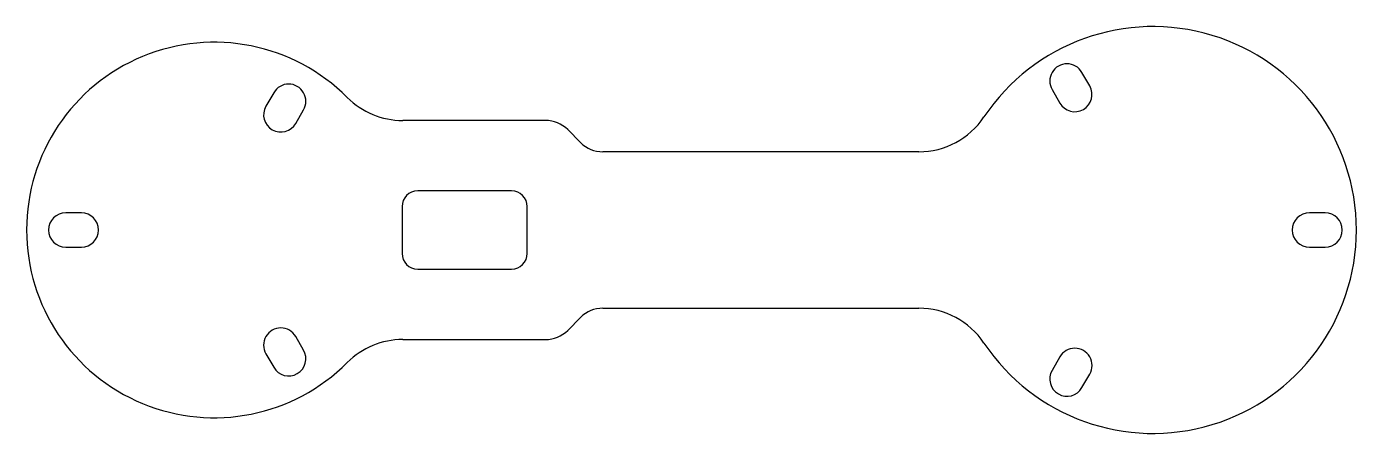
# Model space of a CAD drawing. Header units: millimetres. Extents: x -42 to 43, y -13 to 13.
import ezdxf

# ---------------------------------------------------------------- set-up
doc = ezdxf.new("R2010")
doc.units = ezdxf.units.MM

msp = doc.modelspace()

# ---------------------------------------------------------------- linework, layer by layer
at = {"color": 7, "linetype": 'Continuous', "lineweight": 25}
for p, q in [((25.953, 9.21), (25.453, 10.076)), ((-26.203, 8.777), (-26.703, 7.911)), ((23.547, 8.976), (24.047, 8.11)), ((-24.797, 6.811), (-24.297, 7.677)), ((-8.828, 7), (-17.958, 7)), ((-6.586, 5.586), (-7.414, 6.414)), ((15.033, 5), (-5.172, 5)), ((-11, 2.5), (-17, 2.5)), ((-38.5, 1.1), (-39.5, 1.1)), ((-18, 1.5), (-18, -1.5)), ((-10, -1.5), (-10, 1.5)), ((41, 1.1), (40, 1.1)), ((-39.5, -1.1), (-38.5, -1.1)), ((40, -1.1), (41, -1.1)), ((-17, -2.5), (-11, -2.5)), ((-5.172, -5), (15.033, -5)), ((-7.414, -6.414), (-6.586, -5.586)), ((-24.297, -7.677), (-24.797, -6.811)), ((-17.958, -7), (-8.828, -7)), ((-26.703, -7.911), (-26.203, -8.777)), ((24.047, -8.11), (23.547, -8.976)), ((25.453, -10.076), (25.953, -9.21))]:
    msp.add_line(p, q, dxfattribs=at)
for centre, radius, start, end in [((30, 0), 13, 213.74899, 146.25101), ((-30, 0), 12, 44.90087, 315.09913), ((24.5, 9.526), 1.1, 30, 210), ((-25.25, 8.227), 1.1, 330, 150), ((25, 8.66), 1.1, 210, 30), ((-25.75, 7.361), 1.1, 150, 330), ((-17.958, 12), 5, 224.90087, 270), ((-8.828, 5), 2, 45, 90), ((15.033, 10), 5, 270, 326.25101), ((-5.172, 7), 2, 225, 270), ((-17, 1.5), 1, 90, 180), ((-11, 1.5), 1, 0, 90), ((-39.5, 0), 1.1, 90, 270), ((-38.5, 0), 1.1, 270, 90), ((40, 0), 1.1, 90, 270), ((41, 0), 1.1, 270, 90), ((-17, -1.5), 1, 180, 270), ((-11, -1.5), 1, 270, 0), ((-5.172, -7), 2, 90, 135), ((15.033, -10), 5, 33.74899, 90), ((-25.75, -7.361), 1.1, 30, 210), ((-8.828, -5), 2, 270, 315), ((-17.958, -12), 5, 90, 135.09913), ((25, -8.66), 1.1, 330, 150), ((-25.25, -8.227), 1.1, 210, 30), ((24.5, -9.526), 1.1, 150, 330)]:
    msp.add_arc(centre, radius, start, end, dxfattribs=at)

doc.saveas('drawing.dxf')
